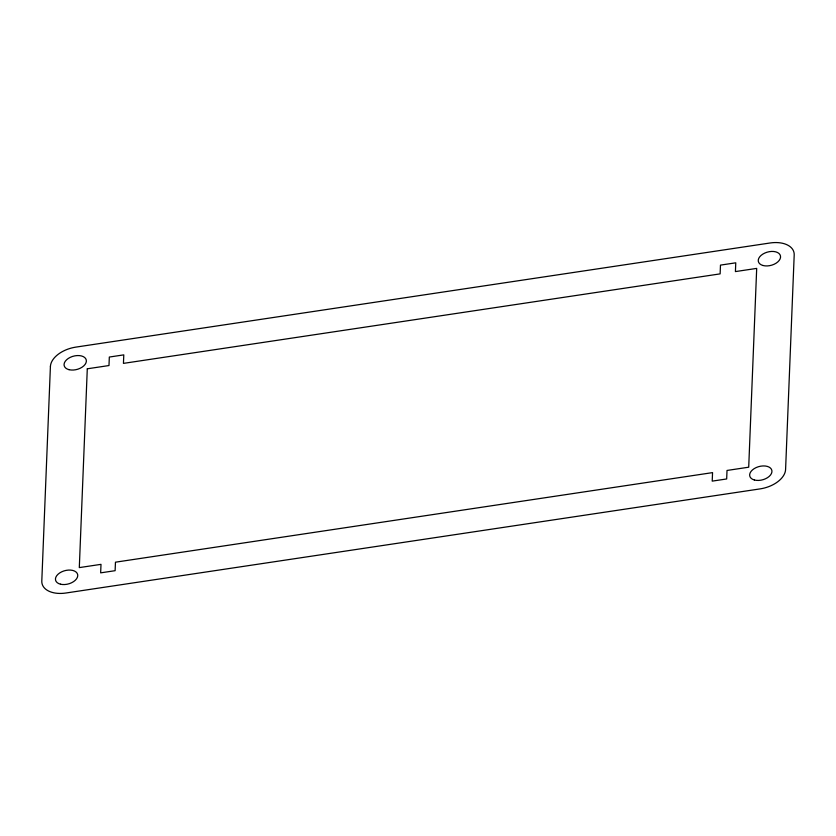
<?xml version="1.0" encoding="UTF-8"?>
<svg xmlns="http://www.w3.org/2000/svg" width="836" height="836" viewBox="0 0 836 836"><rect width="100%" height="100%" fill="white"/><g stroke="black" fill="none" stroke-linecap="round" stroke-linejoin="round"><path stroke-width="1.25" d="M50.411 366.523L41.8 581.03A25.341 15.257 -15 0 0 65.96 593.006L760.164 488.882A25.341 15.257 -15 0 0 785.589 469.477L794.2 254.97A25.341 15.257 -15 0 0 770.04 242.994L75.836 347.118A25.341 15.257 -15 0 0 50.411 366.523M87.289 368.801L79.305 567.602L100.999 564.352L100.654 572.859L115.117 570.685L115.462 562.189L712.554 472.622L712.209 481.128L726.672 478.955L727.017 470.459L748.711 467.199L756.695 268.398L735.419 271.585L735.764 262.817L720.475 265.116L720.13 273.874L123.446 363.378L123.791 354.872L109.328 357.045L108.983 365.541L87.289 368.801M762.975 265.493A11.401 6.866 -15 0 0 780.521 257.478A11.401 6.866 -15 0 0 764.731 253.089A11.401 6.866 -15 0 0 762.975 265.493M754.365 479.989A11.401 6.866 -15 0 0 771.91 471.985A11.401 6.866 -15 0 0 756.11 467.596A11.401 6.866 -15 0 0 754.365 479.989M60.485 584.197A11.401 6.866 -15 0 0 77.738 575.858A11.401 6.866 -15 0 0 61.561 571.887A11.401 6.866 -15 0 0 60.485 584.197M69.033 369.679A11.401 6.866 -15 0 0 86.348 361.403A11.401 6.866 -15 0 0 70.245 357.348A11.401 6.866 -15 0 0 69.033 369.679"/></g></svg>
